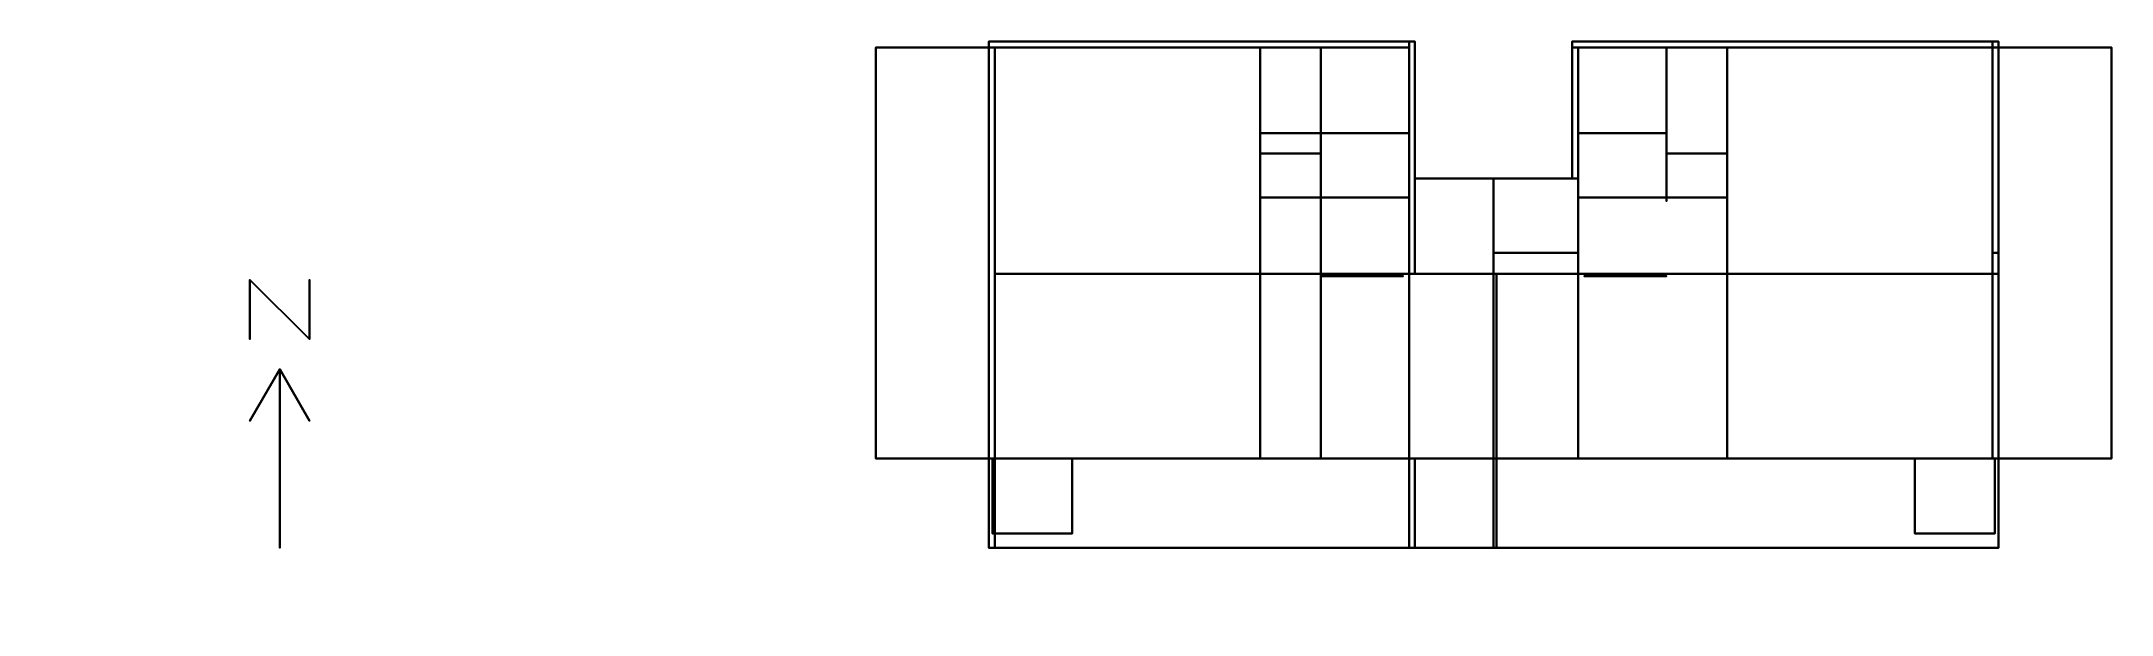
# Model space of a CAD drawing. Header units: metres. Extents: x -24 to 100002, y -5 to 4.
# Drawn here: x -24.37 to 10.37, y -5.37 to 4.25 of the extents above; entities outside this region: 1.
import ezdxf

# ---------------------------------------------------------------- set-up
doc = ezdxf.new("R2010")
doc.units = ezdxf.units.M

msp = doc.modelspace()

# ---------------------------------------------------------------- linework, layer by layer
at = {"layer": '1', "color": 3}
for points in [[(-20.87, 0.25, 0.1), (-20.87, 0.25), (-20.87, -0.75), (-20.87, -0.75, 0.1)], [(-20.87, 0.25, 0.1), (-20.87, 0.25), (-19.87, -0.75), (-19.87, -0.75, 0.1)], [(-19.87, 0.25, 0.1), (-19.87, 0.25), (-19.87, -0.75), (-19.87, -0.75, 0.1)], [(-20.37, -1.25, 0.1), (-20.37, -1.25), (-20.87, -2.116), (-20.87, -2.116, 0.1)], [(-20.37, -1.25, 0.1), (-20.37, -1.25), (-20.37, -4.25), (-20.37, -4.25, 0.1)], [(-20.37, -1.25, 0.1), (-20.37, -1.25), (-19.87, -2.116), (-19.87, -2.116, 0.1)]]:
    msp.add_3dface(points, dxfattribs=at)
at = {"layer": 'BLOCK1_ZONE1', "color": 43}
for points in [[(-3.92, 4.15, 2.7), (-3.92, 4.15), (-8.37, 4.15), (-8.37, 4.15, 2.7)], [(-8.37, 4.15, 2.7), (-8.37, 4.15), (-8.37, 0.35), (-8.37, 0.35, 2.7)], [(-3.92, 2.37, 2.7), (-3.92, 2.37), (-3.92, 4.15), (-3.92, 4.15, 2.7)], [(-3.92, 0.35, 2.7), (-3.92, 0.35), (-3.92, 2.37), (-3.92, 2.37, 2.7)], [(-8.37, 0.35, 2.7), (-8.37, 0.35), (-3.92, 0.35), (-3.92, 0.35, 2.7)]]:
    msp.add_3dface(points, dxfattribs=at)
at = {"layer": 'BLOCK1_ZONE1', "color": 8}
msp.add_3dface([(-3.92, 4.15), (-3.92, 0.35), (-8.37, 0.35), (-8.37, 4.15)], dxfattribs=at)
at = {"layer": 'BLOCK1_ZONE1', "color": 15}
msp.add_3dface([(-8.37, 4.15, 2.7), (-8.37, 0.35, 2.7), (-3.92, 0.35, 2.7), (-3.92, 4.15, 2.7)], dxfattribs=at)
at = {"layer": 'BLOCK1_ZONE1', "color": 143}
msp.add_3dface([(-5.9, 4.15, 2), (-5.9, 4.15, 1.2), (-6.8, 4.15, 1.2), (-6.8, 4.15, 2)], dxfattribs=at)
at = {"layer": 'BLOCK1_ZONE1', "color": 45}
for points in [[(-3.92, 0.4287, 2.0211), (-3.92, 0.4287, 0.1), (-3.92, 2.2962, 0.1), (-3.92, 2.2962, 2.0211)], [(-6.8655, 0.35, 2.04), (-6.8655, 0.35, 0.1), (-4.99, 0.35, 0.1), (-4.99, 0.35, 2.04)]]:
    msp.add_3dface(points, dxfattribs=at)
at = {"layer": 'BLOCK1_ZONE2', "color": 43}
for points in [[(-3.92, 0.35, 2.7), (-3.92, 0.35), (-8.37, 0.35), (-8.37, 0.35, 2.7)], [(-8.37, 0.35, 2.7), (-8.37, 0.35), (-8.37, -2.75), (-8.37, -2.75, 2.7)], [(-3.92, -2.75, 2.7), (-3.92, -2.75), (-3.92, 0.35), (-3.92, 0.35, 2.7)], [(-8.37, -2.75, 2.7), (-8.37, -2.75), (-3.92, -2.75), (-3.92, -2.75, 2.7)]]:
    msp.add_3dface(points, dxfattribs=at)
at = {"layer": 'BLOCK1_ZONE2', "color": 8}
msp.add_3dface([(-3.92, 0.35), (-3.92, -2.75), (-8.37, -2.75), (-8.37, 0.35)], dxfattribs=at)
at = {"layer": 'BLOCK1_ZONE2', "color": 15}
msp.add_3dface([(-8.37, 0.35, 2.7), (-8.37, -2.75, 2.7), (-3.92, -2.75, 2.7), (-3.92, 0.35, 2.7)], dxfattribs=at)
at = {"layer": 'BLOCK1_ZONE2', "color": 45}
for points in [[(-4.99, 0.35, 2.04), (-4.99, 0.35, 0.1), (-6.8655, 0.35, 0.1), (-6.8655, 0.35, 2.04)], [(-3.92, -1.9613, 2.0487), (-3.92, -1.9613, 0.1), (-3.92, -0.0733, 0.1), (-3.92, -0.0733, 2.0487)]]:
    msp.add_3dface(points, dxfattribs=at)
at = {"layer": 'BLOCK1_ZONE2', "color": 143}
msp.add_3dface([(-6.79, -2.75, 2), (-6.79, -2.75, 0.14), (-4.99, -2.75, 0.14), (-4.99, -2.75, 2)], dxfattribs=at)
at = {"layer": 'BLOCK1_ZONE3', "color": 43}
for points in [[(-3.92, 4.15, 2.7), (-3.92, 4.15), (-3.92, 2.37), (-3.92, 2.37, 2.7)], [(-1.42, 4.15, 2.7), (-1.42, 4.15), (-3.92, 4.15), (-3.92, 4.15, 2.7)], [(-1.42, 2.71, 2.7), (-1.42, 2.71), (-1.42, 4.15), (-1.42, 4.15, 2.7)], [(-2.9, 2.37, 2.7), (-2.9, 2.37), (-2.9, 2.71), (-2.9, 2.71, 2.7)], [(-2.9, 2.71, 2.7), (-2.9, 2.71), (-1.42, 2.71), (-1.42, 2.71, 2.7)], [(-3.92, 2.37, 2.7), (-3.92, 2.37), (-2.9, 2.37), (-2.9, 2.37, 2.7)]]:
    msp.add_3dface(points, dxfattribs=at)
at = {"layer": 'BLOCK1_ZONE3', "color": 8}
for points in [[(-2.9, 4.15), (-2.9, 2.37), (-3.92, 2.37), (-3.92, 4.15)], [(-1.42, 4.15), (-1.42, 2.71), (-2.9, 2.71), (-2.9, 4.15)]]:
    msp.add_3dface(points, dxfattribs=at)
at = {"layer": 'BLOCK1_ZONE3', "color": 15}
for points in [[(-3.92, 4.15, 2.7), (-3.92, 2.71, 2.7), (-1.42, 2.71, 2.7), (-1.42, 4.15, 2.7)], [(-3.92, 2.71, 2.7), (-3.92, 2.37, 2.7), (-2.9, 2.37, 2.7), (-2.9, 2.71, 2.7)]]:
    msp.add_3dface(points, dxfattribs=at)
at = {"layer": 'BLOCK1_ZONE3', "color": 143}
msp.add_3dface([(-2.89, 4.15, 2), (-2.89, 4.15, 1.2), (-3.79, 4.15, 1.2), (-3.79, 4.15, 2)], dxfattribs=at)
at = {"layer": 'BLOCK1_ZONE3', "color": 45}
msp.add_3dface([(-3.83, 2.37, 2.02), (-3.83, 2.37, 0.1), (-2.99, 2.37, 0.1), (-2.99, 2.37, 2.02)], dxfattribs=at)
at = {"layer": 'BLOCK1_ZONE4', "color": 43}
for points in [[(-2.9, 2.71, 2.7), (-2.9, 2.71), (-2.9, 2.37), (-2.9, 2.37, 2.7)], [(-1.42, 2.71, 2.7), (-1.42, 2.71), (-2.9, 2.71), (-2.9, 2.71, 2.7)], [(-1.42, 1.63, 2.7), (-1.42, 1.63), (-1.42, 2.71), (-1.42, 2.71, 2.7)], [(-2.9, 2.37, 2.7), (-2.9, 2.37), (-2.9, 1.63), (-2.9, 1.63, 2.7)], [(-2.9, 1.63, 2.7), (-2.9, 1.63), (-1.42, 1.63), (-1.42, 1.63, 2.7)], [(100002, 1, 2.7), (100001, 0, 2.7), (100002, 0, 2.7)]]:
    msp.add_3dface(points, dxfattribs=at)
at = {"layer": 'BLOCK1_ZONE4', "color": 8}
msp.add_3dface([(-1.42, 2.71), (-1.42, 1.63), (-2.9, 1.63), (-2.9, 2.71)], dxfattribs=at)
at = {"layer": 'BLOCK1_ZONE4', "color": 15}
msp.add_3dface([(-2.9, 2.71, 2.7), (-2.9, 1.63, 2.7), (-1.42, 1.63, 2.7), (-1.42, 2.71, 2.7)], dxfattribs=at)
at = {"layer": 'BLOCK1_ZONE4', "color": 45}
msp.add_3dface([(-2.9, 2.29, 2.02), (-2.9, 2.29, 0.1), (-2.9, 1.68, 0.1), (-2.9, 1.68, 2.02)], dxfattribs=at)
at = {"layer": 'BLOCK1_ZONE5', "color": 43}
for points in [[(-3.92, 2.37, 2.7), (-3.92, 2.37), (-3.92, 0.35), (-3.92, 0.35, 2.7)], [(-2.9, 2.37, 2.7), (-2.9, 2.37), (-3.92, 2.37), (-3.92, 2.37, 2.7)], [(-2.9, 1.63, 2.7), (-2.9, 1.63), (-2.9, 2.37), (-2.9, 2.37, 2.7)], [(-1.42, 1.63, 2.7), (-1.42, 1.63), (-2.9, 1.63), (-2.9, 1.63, 2.7)], [(-1.42, 0.35, 2.7), (-1.42, 0.35), (-1.42, 1.63), (-1.42, 1.63, 2.7)], [(-3.92, 0.35, 2.7), (-3.92, 0.35), (-3.92, -2.75), (-3.92, -2.75, 2.7)], [(0.05, 0.35, 2.7), (0.05, 0.35), (-1.42, 0.35), (-1.42, 0.35, 2.7)], [(0.05, -2.75, 2.7), (0.05, -2.75), (0.05, 0.35), (0.05, 0.35, 2.7)], [(-3.92, -2.75, 2.7), (-3.92, -2.75), (0.05, -2.75), (0.05, -2.75, 2.7)]]:
    msp.add_3dface(points, dxfattribs=at)
at = {"layer": 'BLOCK1_ZONE5', "color": 8}
for points in [[(-2.9, 2.37), (-2.9, 1.63), (-3.92, 1.63), (-3.92, 2.37)], [(-1.42, 1.63), (-1.42, 0.35), (-3.92, 0.35), (-3.92, 1.63)], [(0.05, 0.35), (0.05, -2.75), (-3.92, -2.75), (-3.92, 0.35)]]:
    msp.add_3dface(points, dxfattribs=at)
at = {"layer": 'BLOCK1_ZONE5', "color": 15}
for points in [[(-3.92, 2.37, 2.7), (-3.92, -2.75, 2.7), (-2.9, -2.75, 2.7), (-2.9, 2.37, 2.7)], [(-2.9, 1.63, 2.7), (-2.9, -2.75, 2.7), (-1.42, -2.75, 2.7), (-1.42, 1.63, 2.7)], [(-1.42, 0.35, 2.7), (-1.42, -2.75, 2.7), (0.05, -2.75, 2.7), (0.05, 0.35, 2.7)]]:
    msp.add_3dface(points, dxfattribs=at)
at = {"layer": 'BLOCK1_ZONE5', "color": 45}
for points in [[(-3.92, 2.2962, 2.0211), (-3.92, 2.2962, 0.1), (-3.92, 0.4287, 0.1), (-3.92, 0.4287, 2.0211)], [(-2.99, 2.37, 2.02), (-2.99, 2.37, 0.1), (-3.83, 2.37, 0.1), (-3.83, 2.37, 2.02)], [(-2.9, 1.68, 2.02), (-2.9, 1.68, 0.1), (-2.9, 2.29, 0.1), (-2.9, 2.29, 2.02)], [(-1.42, 0.56, 2.02), (-1.42, 0.56, 0.1), (-1.42, 1.5, 0.1), (-1.42, 1.5, 2.02)], [(-3.92, -0.0733, 2.0487), (-3.92, -0.0733, 0.1), (-3.92, -1.9613, 0.1), (-3.92, -1.9613, 2.0487)]]:
    msp.add_3dface(points, dxfattribs=at)
at = {"layer": 'BLOCK1_ZONE5', "color": 143}
msp.add_3dface([(-3.32, -2.75, 2), (-3.32, -2.75, 0.14), (-1.52, -2.75, 0.14), (-1.52, -2.75, 2)], dxfattribs=at)
at = {"layer": 'Building Shading', "color": 195}
for points in [[(-8.47, 4.25, 2.7), (-8.47, 4.15, 2.7), (-1.42, 4.15, 2.7), (-1.42, 4.25, 2.7)], [(-1.42, 4.25, 2.7), (-1.42, 4.15, 2.7), (-8.47, 4.15, 2.7), (-8.47, 4.25, 2.7)], [(-1.32, 4.25, 2.7), (-1.42, 4.25, 2.7), (-1.42, 0.35, 2.7), (-1.32, 0.35, 2.7)], [(-1.32, 0.35, 2.7), (-1.42, 0.35, 2.7), (-1.42, 4.25, 2.7), (-1.32, 4.25, 2.7)], [(1.32, 4.25, 2.7), (1.32, 4.15, 2.7), (8.37, 4.15, 2.7), (8.37, 4.25, 2.7)], [(8.37, 4.25, 2.7), (8.37, 4.15, 2.7), (1.32, 4.15, 2.7), (1.32, 4.25, 2.7)], [(8.47, 4.25, 2.7), (8.37, 4.25, 2.7), (8.37, 0.7001, 2.7), (8.47, 0.7001, 2.7)], [(8.47, 0.7001, 2.7), (8.37, 0.7001, 2.7), (8.37, 4.25, 2.7), (8.47, 4.25, 2.7)], [(-8.37, 4.15, -3.5), (-8.37, -2.75, -3.5), (-10.37, -2.75, -3.5), (-10.37, 4.15, -3.5)], [(-10.37, 4.15, -3.5), (-10.37, -2.75, -3.5), (-8.37, -2.75, -3.5), (-8.37, 4.15, -3.5)], [(-10.37, 4.15, 6.2), (-10.37, -2.75, 6.2), (-8.37, -2.75, 6.2), (-8.37, 4.15, 6.2)], [(-8.37, 4.15, 6.2), (-8.37, -2.75, 6.2), (-10.37, -2.75, 6.2), (-10.37, 4.15, 6.2)], [(-8.37, 4.15, 6.2), (-8.37, 4.15, -3.5), (-10.37, 4.15, -3.5), (-10.37, 4.15, 6.2)], [(-10.37, 4.15, 6.2), (-10.37, 4.15, -3.5), (-8.37, 4.15, -3.5), (-8.37, 4.15, 6.2)], [(-10.37, 4.15, 6.2), (-10.37, 4.15, -3.5), (-10.37, -2.75, -3.5), (-10.37, -2.75, 6.2)], [(-10.37, -2.75, 6.2), (-10.37, -2.75, -3.5), (-10.37, 4.15, -3.5), (-10.37, 4.15, 6.2)], [(-8.47, -4.25, 2.7), (-8.37, -4.25, 2.7), (-8.37, 4.15, 2.7), (-8.47, 4.15, 2.7)], [(-8.47, 4.15, 2.7), (-8.37, 4.15, 2.7), (-8.37, -4.25, 2.7), (-8.47, -4.25, 2.7)], [(-1.42, 4.15, 2.7), (-1.42, 0.35, 2.7), (-8.37, 0.35, 2.7), (-8.37, 4.15, 2.7)], [(-8.37, 4.15, 2.7), (-8.37, 0.35, 2.7), (-1.42, 0.35, 2.7), (-1.42, 4.15, 2.7)], [(-8.37, 4.15, 6.2), (-8.37, -2.75, 6.2), (-1.42, -2.75, 6.2), (-1.42, 4.15, 6.2)], [(-1.42, 4.15, 6.2), (-1.42, -2.75, 6.2), (-8.37, -2.75, 6.2), (-8.37, 4.15, 6.2)], [(-1.42, 4.15, 6.2), (-1.42, 4.15, 2.7), (-8.37, 4.15, 2.7), (-8.37, 4.15, 6.2)], [(-8.37, 4.15, 6.2), (-8.37, 4.15, 2.7), (-1.42, 4.15, 2.7), (-1.42, 4.15, 6.2)], [(-8.37, 4.15, 6.2), (-8.37, 4.15, 2.7), (-8.37, -2.75, 2.7), (-8.37, -2.75, 6.2)], [(-8.37, -2.75, 6.2), (-8.37, -2.75, 2.7), (-8.37, 4.15, 2.7), (-8.37, 4.15, 6.2)], [(-8.37, 4.15), (-8.37, -2.75), (-1.42, -2.75), (-1.42, 4.15)], [(-1.42, 4.15), (-1.42, -2.75), (-8.37, -2.75), (-8.37, 4.15)], [(-1.42, 4.15, -3.5), (-1.42, 0.35, -3.5), (-8.37, 0.35, -3.5), (-8.37, 4.15, -3.5)], [(-8.37, 4.15, -3.5), (-8.37, 0.35, -3.5), (-1.42, 0.35, -3.5), (-1.42, 4.15, -3.5)], [(-1.42, 4.15), (-1.42, 4.15, -3.5), (-8.37, 4.15, -3.5), (-8.37, 4.15)], [(-8.37, 4.15), (-8.37, 4.15, -3.5), (-1.42, 4.15, -3.5), (-1.42, 4.15)], [(-8.37, 4.15), (-8.37, 4.15, -3.5), (-8.37, -2.75, -3.5), (-8.37, -2.75)], [(-8.37, -2.75), (-8.37, -2.75, -3.5), (-8.37, 4.15, -3.5), (-8.37, 4.15)], [(-8.37, -2.75, 6.2), (-8.37, -2.75, -3.5), (-8.37, 4.15, -3.5), (-8.37, 4.15, 6.2)], [(-8.37, 4.15, 6.2), (-8.37, 4.15, -3.5), (-8.37, -2.75, -3.5), (-8.37, -2.75, 6.2)], [(-1.42, 0.35, 6.2), (-1.42, 0.35, 2.7), (-1.42, 4.15, 2.7), (-1.42, 4.15, 6.2)], [(-1.42, 4.15, 6.2), (-1.42, 4.15, 2.7), (-1.42, 0.35, 2.7), (-1.42, 0.35, 6.2)], [(-1.42, 0.35), (-1.42, 0.35, -3.5), (-1.42, 4.15, -3.5), (-1.42, 4.15)], [(-1.42, 4.15), (-1.42, 4.15, -3.5), (-1.42, 0.35, -3.5), (-1.42, 0.35)], [(1.42, 1.95, 2.7), (1.42, 4.15, 2.7), (1.32, 4.15, 2.7), (1.32, 1.95, 2.7)], [(1.32, 1.95, 2.7), (1.32, 4.15, 2.7), (1.42, 4.15, 2.7), (1.42, 1.95, 2.7)], [(1.42, 4.15, 2.7), (1.42, 2.71, 2.7), (2.9, 2.71, 2.7), (2.9, 4.15, 2.7)], [(2.9, 4.15, 2.7), (2.9, 2.71, 2.7), (1.42, 2.71, 2.7), (1.42, 4.15, 2.7)], [(3.92, 4.15, 2.7), (3.92, 4.15), (1.42, 4.15), (1.42, 4.15, 2.7)], [(1.42, 4.15, 2.7), (1.42, 4.15), (3.92, 4.15), (3.92, 4.15, 2.7)], [(1.42, 4.15, 2.7), (1.42, 4.15), (1.42, 2.71), (1.42, 2.71, 2.7)], [(1.42, 2.71, 2.7), (1.42, 2.71), (1.42, 4.15), (1.42, 4.15, 2.7)], [(8.37, 4.15, 2.7), (8.37, -2.75, 2.7), (1.42, -2.75, 2.7), (1.42, 4.15, 2.7)], [(1.42, 4.15, 2.7), (1.42, -2.75, 2.7), (8.37, -2.75, 2.7), (8.37, 4.15, 2.7)], [(1.42, 4.15, 6.2), (1.42, 0.35, 6.2), (8.37, 0.35, 6.2), (8.37, 4.15, 6.2)], [(8.37, 4.15, 6.2), (8.37, 0.35, 6.2), (1.42, 0.35, 6.2), (1.42, 4.15, 6.2)], [(1.42, 4.15, 6.2), (1.42, 4.15, 2.7), (1.42, 0.35, 2.7), (1.42, 0.35, 6.2)], [(1.42, 0.35, 6.2), (1.42, 0.35, 2.7), (1.42, 4.15, 2.7), (1.42, 4.15, 6.2)], [(8.37, 4.15, 6.2), (8.37, 4.15, 2.7), (1.42, 4.15, 2.7), (1.42, 4.15, 6.2)], [(1.42, 4.15, 6.2), (1.42, 4.15, 2.7), (8.37, 4.15, 2.7), (8.37, 4.15, 6.2)], [(1.42, 4.15), (1.42, 0.35), (8.37, 0.35), (8.37, 4.15)], [(8.37, 4.15), (8.37, 0.35), (1.42, 0.35), (1.42, 4.15)], [(8.37, 4.15, -3.5), (8.37, -2.75, -3.5), (1.42, -2.75, -3.5), (1.42, 4.15, -3.5)], [(1.42, 4.15, -3.5), (1.42, -2.75, -3.5), (8.37, -2.75, -3.5), (8.37, 4.15, -3.5)], [(1.42, 4.15), (1.42, 4.15, -3.5), (1.42, 0.35, -3.5), (1.42, 0.35)], [(1.42, 0.35), (1.42, 0.35, -3.5), (1.42, 4.15, -3.5), (1.42, 4.15)], [(8.37, 4.15), (8.37, 4.15, -3.5), (1.42, 4.15, -3.5), (1.42, 4.15)], [(1.42, 4.15), (1.42, 4.15, -3.5), (8.37, 4.15, -3.5), (8.37, 4.15)], [(2.9, 4.15, 2.7), (2.9, 2.37, 2.7), (3.92, 2.37, 2.7), (3.92, 4.15, 2.7)], [(3.92, 4.15, 2.7), (3.92, 2.37, 2.7), (2.9, 2.37, 2.7), (2.9, 4.15, 2.7)], [(3.92, 4.15, 2.7), (3.92, 0.35, 2.7), (8.37, 0.35, 2.7), (8.37, 4.15, 2.7)], [(8.37, 4.15, 2.7), (8.37, 0.35, 2.7), (3.92, 0.35, 2.7), (3.92, 4.15, 2.7)], [(8.37, 4.15, 2.7), (8.37, 4.15), (3.92, 4.15), (3.92, 4.15, 2.7)], [(3.92, 4.15, 2.7), (3.92, 4.15), (8.37, 4.15), (8.37, 4.15, 2.7)], [(8.37, 0.35, 2.7), (8.37, 0.35), (8.37, 4.15), (8.37, 4.15, 2.7)], [(8.37, 4.15, 2.7), (8.37, 4.15), (8.37, 0.35), (8.37, 0.35, 2.7)], [(8.37, -2.75, 6.2), (8.37, -2.75, 2.7), (8.37, 4.15, 2.7), (8.37, 4.15, 6.2)], [(8.37, 4.15, 6.2), (8.37, 4.15, 2.7), (8.37, -2.75, 2.7), (8.37, -2.75, 6.2)], [(8.37, -2.75), (8.37, -2.75, -3.5), (8.37, 4.15, -3.5), (8.37, 4.15)], [(8.37, 4.15), (8.37, 4.15, -3.5), (8.37, -2.75, -3.5), (8.37, -2.75)], [(10.37, 4.15, -3.5), (10.37, -2.75, -3.5), (8.37, -2.75, -3.5), (8.37, 4.15, -3.5)], [(8.37, 4.15, -3.5), (8.37, -2.75, -3.5), (10.37, -2.75, -3.5), (10.37, 4.15, -3.5)], [(8.37, 4.15, 6.2), (8.37, -2.75, 6.2), (10.37, -2.75, 6.2), (10.37, 4.15, 6.2)], [(10.37, 4.15, 6.2), (10.37, -2.75, 6.2), (8.37, -2.75, 6.2), (8.37, 4.15, 6.2)], [(10.37, 4.15, 6.2), (10.37, 4.15, -3.5), (8.37, 4.15, -3.5), (8.37, 4.15, 6.2)], [(8.37, 4.15, 6.2), (8.37, 4.15, -3.5), (10.37, 4.15, -3.5), (10.37, 4.15, 6.2)], [(8.37, 4.15, 6.2), (8.37, 4.15, -3.5), (8.37, -2.75, -3.5), (8.37, -2.75, 6.2)], [(8.37, -2.75, 6.2), (8.37, -2.75, -3.5), (8.37, 4.15, -3.5), (8.37, 4.15, 6.2)], [(10.37, -2.75, 6.2), (10.37, -2.75, -3.5), (10.37, 4.15, -3.5), (10.37, 4.15, 6.2)], [(10.37, 4.15, 6.2), (10.37, 4.15, -3.5), (10.37, -2.75, -3.5), (10.37, -2.75, 6.2)], [(1.42, 2.71, 2.7), (1.42, 1.63, 2.7), (2.9, 1.63, 2.7), (2.9, 2.71, 2.7)], [(2.9, 2.71, 2.7), (2.9, 1.63, 2.7), (1.42, 1.63, 2.7), (1.42, 2.71, 2.7)], [(1.42, 2.71, 2.7), (1.42, 2.71), (1.42, 1.63), (1.42, 1.63, 2.7)], [(1.42, 1.63, 2.7), (1.42, 1.63), (1.42, 2.71), (1.42, 2.71, 2.7)], [(2.9, 2.37, 2.7), (2.9, 1.63, 2.7), (3.92, 1.63, 2.7), (3.92, 2.37, 2.7)], [(3.92, 2.37, 2.7), (3.92, 1.63, 2.7), (2.9, 1.63, 2.7), (2.9, 2.37, 2.7)], [(-1.32, 0.35, 2.7), (0, 0.35, 2.7), (0, 1.95, 2.7), (-1.32, 1.95, 2.7)], [(-1.32, 1.95, 2.7), (0, 1.95, 2.7), (0, 0.35, 2.7), (-1.32, 0.35, 2.7)], [(1.42, 0.7001, 2.7), (1.42, 1.95, 2.7), (0, 1.95, 2.7), (0, 0.7001, 2.7)], [(0, 0.7001, 2.7), (0, 1.95, 2.7), (1.42, 1.95, 2.7), (1.42, 0.7001, 2.7)], [(-2.9, 1.63), (-2.9, 1.57), (-2.9, 1.57, 2.5), (-2.9, 1.63, 2.5)], [(-2.9, 1.63, 2.5), (-2.9, 1.57, 2.5), (-2.9, 1.57), (-2.9, 1.63)], [(1.42, 1.63, 2.7), (1.42, 0.35, 2.7), (3.92, 0.35, 2.7), (3.92, 1.63, 2.7)], [(3.92, 1.63, 2.7), (3.92, 0.35, 2.7), (1.42, 0.35, 2.7), (1.42, 1.63, 2.7)], [(1.42, 1.63, 2.7), (1.42, 1.63), (1.42, 0.35), (1.42, 0.35, 2.7)], [(1.42, 0.35, 2.7), (1.42, 0.35), (1.42, 1.63), (1.42, 1.63, 2.7)], [(2.9, 1.57, 2.5), (2.9, 1.57), (2.9, 1.63), (2.9, 1.63, 2.5)], [(2.9, 1.63, 2.5), (2.9, 1.63), (2.9, 1.57), (2.9, 1.57, 2.5)], [(0, 0.7001, 2.7), (0, 0.35, 2.7), (1.42, 0.35, 2.7), (1.42, 0.7001, 2.7)], [(1.42, 0.7001, 2.7), (1.42, 0.35, 2.7), (0, 0.35, 2.7), (0, 0.7001, 2.7)], [(8.37, 0.7001, 2.7), (8.37, 0.35, 2.7), (8.47, 0.35, 2.7), (8.47, 0.7001, 2.7)], [(8.47, 0.7001, 2.7), (8.47, 0.35, 2.7), (8.37, 0.35, 2.7), (8.37, 0.7001, 2.7)], [(1.42, 0.35, 2.7), (1.42, -2.75, 2.7), (-8.37, -2.75, 2.7), (-8.37, 0.35, 2.7)], [(-8.37, 0.35, 2.7), (-8.37, -2.75, 2.7), (1.42, -2.75, 2.7), (1.42, 0.35, 2.7)], [(1.42, 0.35, -3.5), (1.42, -2.75, -3.5), (-8.37, -2.75, -3.5), (-8.37, 0.35, -3.5)], [(-8.37, 0.35, -3.5), (-8.37, -2.75, -3.5), (1.42, -2.75, -3.5), (1.42, 0.35, -3.5)], [(-1.42, 0.35, 6.2), (-1.42, -2.75, 6.2), (8.37, -2.75, 6.2), (8.37, 0.35, 6.2)], [(8.37, 0.35, 6.2), (8.37, -2.75, 6.2), (-1.42, -2.75, 6.2), (-1.42, 0.35, 6.2)], [(1.42, 0.35, 6.2), (1.42, 0.35, 2.7), (-1.42, 0.35, 2.7), (-1.42, 0.35, 6.2)], [(-1.42, 0.35, 6.2), (-1.42, 0.35, 2.7), (1.42, 0.35, 2.7), (1.42, 0.35, 6.2)], [(-1.42, 0.35), (-1.42, -2.75), (8.37, -2.75), (8.37, 0.35)], [(8.37, 0.35), (8.37, -2.75), (-1.42, -2.75), (-1.42, 0.35)], [(1.42, 0.35), (1.42, 0.35, -3.5), (-1.42, 0.35, -3.5), (-1.42, 0.35)], [(-1.42, 0.35), (-1.42, 0.35, -3.5), (1.42, 0.35, -3.5), (1.42, 0.35)], [(0.05, 0.35), (-0.05, 0.35), (-0.05, 0.35, 2.5), (0.05, 0.35, 2.5)], [(0.05, 0.35, 2.5), (-0.05, 0.35, 2.5), (-0.05, 0.35), (0.05, 0.35)], [(0, -4.25, 2.7), (0.05, -4.25, 2.7), (0.05, 0.35, 2.7), (0, 0.35, 2.7)], [(0, 0.35, 2.7), (0.05, 0.35, 2.7), (0.05, -4.25, 2.7), (0, -4.25, 2.7)], [(0.05, 0.35, 2.7), (0.05, -2.75, 2.7), (3.92, -2.75, 2.7), (3.92, 0.35, 2.7)], [(3.92, 0.35, 2.7), (3.92, -2.75, 2.7), (0.05, -2.75, 2.7), (0.05, 0.35, 2.7)], [(1.42, 0.35, 2.7), (1.42, 0.35), (0.05, 0.35), (0.05, 0.35, 2.7)], [(0.05, 0.35, 2.7), (0.05, 0.35), (1.42, 0.35), (1.42, 0.35, 2.7)], [(3.92, 0.35, 2.7), (3.92, -2.75, 2.7), (8.37, -2.75, 2.7), (8.37, 0.35, 2.7)], [(8.37, 0.35, 2.7), (8.37, -2.75, 2.7), (3.92, -2.75, 2.7), (3.92, 0.35, 2.7)], [(8.37, -2.75, 2.7), (8.37, -2.75), (8.37, 0.35), (8.37, 0.35, 2.7)], [(8.37, 0.35, 2.7), (8.37, 0.35), (8.37, -2.75), (8.37, -2.75, 2.7)], [(8.47, -2.75, 2.7), (8.47, 0.35, 2.7), (8.37, 0.35, 2.7), (8.37, -2.75, 2.7)], [(8.37, -2.75, 2.7), (8.37, 0.35, 2.7), (8.47, 0.35, 2.7), (8.47, -2.75, 2.7)], [(-2.9, 0.31, 2.5), (-2.9, 0.31), (-1.52, 0.31), (-1.52, 0.31, 2.5)], [(-1.52, 0.31, 2.5), (-1.52, 0.31), (-2.9, 0.31), (-2.9, 0.31, 2.5)], [(1.52, 0.31, 2.5), (1.52, 0.31), (2.9, 0.31), (2.9, 0.31, 2.5)], [(2.9, 0.31, 2.5), (2.9, 0.31), (1.52, 0.31), (1.52, 0.31, 2.5)], [(-10.37, -2.75, 6.2), (-10.37, -2.75, -3.5), (-8.37, -2.75, -3.5), (-8.37, -2.75, 6.2)], [(-8.37, -2.75, 6.2), (-8.37, -2.75, -3.5), (-10.37, -2.75, -3.5), (-10.37, -2.75, 6.2)], [(-8.41, -4.01, 2.5), (-8.41, -4.01), (-8.41, -2.75), (-8.41, -2.75, 2.5)], [(-8.41, -2.75, 2.5), (-8.41, -2.75), (-8.41, -4.01), (-8.41, -4.01, 2.5)], [(-8.37, -4.25, 2.7), (-1.42, -4.25, 2.7), (-1.42, -2.75, 2.7), (-8.37, -2.75, 2.7)], [(-8.37, -2.75, 2.7), (-1.42, -2.75, 2.7), (-1.42, -4.25, 2.7), (-8.37, -4.25, 2.7)], [(-8.37, -2.75, 6.2), (-8.37, -2.75, 2.7), (8.37, -2.75, 2.7), (8.37, -2.75, 6.2)], [(8.37, -2.75, 6.2), (8.37, -2.75, 2.7), (-8.37, -2.75, 2.7), (-8.37, -2.75, 6.2)], [(-8.37, -2.75), (-8.37, -2.75, -3.5), (8.37, -2.75, -3.5), (8.37, -2.75)], [(8.37, -2.75), (8.37, -2.75, -3.5), (-8.37, -2.75, -3.5), (-8.37, -2.75)], [(-7.07, -2.75, 2.02), (-7.07, -2.75), (-7.07, -2.91), (-7.07, -2.91, 2.02)], [(-7.07, -2.91, 2.02), (-7.07, -2.91), (-7.07, -2.75), (-7.07, -2.75, 2.02)], [(-7.07, -2.75, 2.5), (-7.07, -2.75, 2.02), (-7.07, -3.85, 2.02), (-7.07, -3.85, 2.5)], [(-7.07, -3.85, 2.5), (-7.07, -3.85, 2.02), (-7.07, -2.75, 2.02), (-7.07, -2.75, 2.5)], [(-1.32, -2.75, 2.7), (-1.42, -2.75, 2.7), (-1.42, -4.25, 2.7), (-1.32, -4.25, 2.7)], [(-1.32, -4.25, 2.7), (-1.42, -4.25, 2.7), (-1.42, -2.75, 2.7), (-1.32, -2.75, 2.7)], [(-1.32, -4.25, 2.7), (0, -4.25, 2.7), (0, -2.75, 2.7), (-1.32, -2.75, 2.7)], [(-1.32, -2.75, 2.7), (0, -2.75, 2.7), (0, -4.25, 2.7), (-1.32, -4.25, 2.7)], [(-0.05, -2.75, 2.5), (-0.05, -2.75), (0.05, -2.75), (0.05, -2.75, 2.5)], [(0.05, -2.75, 2.5), (0.05, -2.75), (-0.05, -2.75), (-0.05, -2.75, 2.5)], [(0.05, -2.75, 2.7), (0.05, -2.75), (3.92, -2.75), (3.92, -2.75, 2.7)], [(3.92, -2.75, 2.7), (3.92, -2.75), (0.05, -2.75), (0.05, -2.75, 2.7)], [(8.47, -4.25, 2.7), (8.47, -2.75, 2.7), (0.05, -2.75, 2.7), (0.05, -4.25, 2.7)], [(0.05, -4.25, 2.7), (0.05, -2.75, 2.7), (8.47, -2.75, 2.7), (8.47, -4.25, 2.7)], [(3.92, -2.75, 2.7), (3.92, -2.75), (8.37, -2.75), (8.37, -2.75, 2.7)], [(8.37, -2.75, 2.7), (8.37, -2.75), (3.92, -2.75), (3.92, -2.75, 2.7)], [(7.07, -2.75, 2.5), (7.07, -2.91, 2.5), (7.07, -2.91), (7.07, -2.75)], [(7.07, -2.75), (7.07, -2.91), (7.07, -2.91, 2.5), (7.07, -2.75, 2.5)], [(8.37, -2.75, 6.2), (8.37, -2.75, -3.5), (10.37, -2.75, -3.5), (10.37, -2.75, 6.2)], [(10.37, -2.75, 6.2), (10.37, -2.75, -3.5), (8.37, -2.75, -3.5), (8.37, -2.75, 6.2)], [(8.41, -2.75), (8.41, -4.01), (8.41, -4.01, 2.5), (8.41, -2.75, 2.5)], [(8.41, -2.75, 2.5), (8.41, -4.01, 2.5), (8.41, -4.01), (8.41, -2.75)], [(7.07, -4.01, 2.5), (7.07, -4.01, 2.02), (7.07, -2.91, 2.02), (7.07, -2.91, 2.5)], [(7.07, -2.91, 2.5), (7.07, -2.91, 2.02), (7.07, -4.01, 2.02), (7.07, -4.01, 2.5)], [(-7.07, -4.01), (-8.41, -4.01), (-8.41, -4.01, 2.5), (-7.07, -4.01, 2.5)], [(-7.07, -4.01, 2.5), (-8.41, -4.01, 2.5), (-8.41, -4.01), (-7.07, -4.01)], [(-7.07, -4.01, 2.5), (-7.07, -3.85, 2.5), (-7.07, -3.85), (-7.07, -4.01)], [(-7.07, -4.01), (-7.07, -3.85), (-7.07, -3.85, 2.5), (-7.07, -4.01, 2.5)], [(7.07, -4.01, 2.02), (7.07, -4.01), (7.07, -3.85), (7.07, -3.85, 2.02)], [(7.07, -3.85, 2.02), (7.07, -3.85), (7.07, -4.01), (7.07, -4.01, 2.02)], [(8.41, -4.01), (7.07, -4.01), (7.07, -4.01, 2.5), (8.41, -4.01, 2.5)], [(8.41, -4.01, 2.5), (7.07, -4.01, 2.5), (7.07, -4.01), (8.41, -4.01)]]:
    msp.add_3dface(points, dxfattribs=at)

doc.saveas('drawing.dxf')
